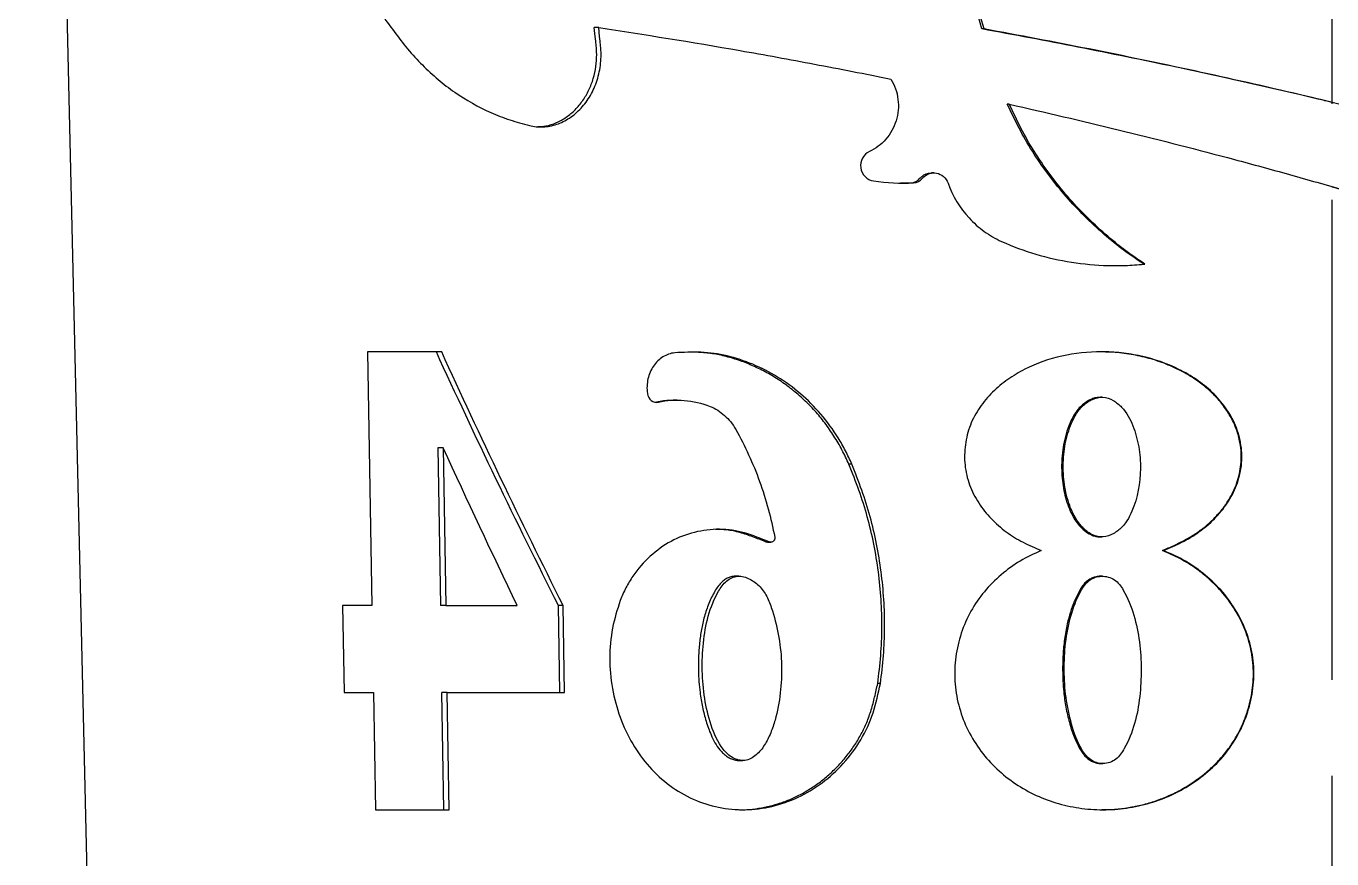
# Model space of a CAD drawing. Header units: millimetres. Extents: x 8 to 586, y 8 to 412.
# Drawn here: x 210.56 to 245.08, y 207.73 to 229.76 of the extents above; entities that cross this region are included whole.
import ezdxf

# ---------------------------------------------------------------- set-up
doc = ezdxf.new("R2010")
doc.units = ezdxf.units.MM
doc.linetypes.add('CENTERX2', pattern=[20.32, 12.7, -2.54, 2.54, -2.54])
doc.layers.add('CENTERLINE', color=4, linetype='CENTERX2')
doc.layers.add('OUTLINE', color=7, linetype='Continuous', lineweight=25)

msp = doc.modelspace()

# ---------------------------------------------------------------- linework, layer by layer
at = {"layer": 'CENTERLINE'}
msp.add_line((245.08011, 387.72801), (245.08011, 146.85692), dxfattribs=at)
at = {"layer": 'OUTLINE'}
for p, q in [((210.55645, 276.61214), (212.95511, 173.1298)), ((225.69557, 229.72058), (225.57959, 229.72058)), ((235.88315, 229.68714), (235.82813, 229.68714)), ((236.55019, 227.69359), (236.49908, 227.69359)), ((233.67908, 225.61383), (233.95559, 225.61538)), ((240.13586, 223.46221), (240.10615, 223.46221)), ((221.54506, 221.14438), (219.58018, 221.14438)), ((219.58018, 221.14438), (219.69959, 214.42978)), ((238.99932, 219.94321), (238.96237, 219.94321)), ((227.77143, 219.86851), (227.66367, 219.86851)), ((221.44509, 218.60425), (221.51361, 214.42978)), ((221.58675, 218.60425), (221.44509, 218.60425)), ((221.58675, 218.60425), (221.65526, 214.42978)), ((232.38961, 218.16766), (232.31306, 218.16766)), ((238.95705, 216.24684), (238.99415, 216.24684)), ((230.19863, 216.11562), (230.10875, 216.11562)), ((230.15798, 216.10448), (230.25007, 216.10448)), ((240.62835, 215.88743), (240.60146, 215.88743)), ((229.40387, 215.21023), (229.30814, 215.21023)), ((239.01232, 215.20686), (238.97527, 215.20686)), ((219.69959, 214.42978), (218.92032, 214.42978)), ((218.92032, 214.42978), (218.96248, 212.12977)), ((221.65526, 214.42978), (221.51361, 214.42978)), ((221.65526, 214.42978), (223.54357, 214.42978)), ((224.6671, 212.12977), (224.63435, 214.42978)), ((224.75725, 214.42978), (224.63435, 214.42978)), ((224.79, 212.12977), (224.75725, 214.42978)), ((233.1453, 212.37114), (233.07303, 212.37114)), ((218.96248, 212.12977), (219.74049, 212.12977)), ((219.74049, 212.12977), (219.79561, 209.02979)), ((221.60224, 209.02979), (221.55136, 212.12977)), ((221.69301, 212.12977), (221.55136, 212.12977)), ((221.74389, 209.02979), (221.69301, 212.12977)), ((221.69301, 212.12977), (224.79, 212.12977)), ((229.40823, 210.33311), (229.50362, 210.33311)), ((238.99057, 210.25069), (239.02764, 210.25069)), ((219.79561, 209.02979), (221.74389, 209.02979))]:
    msp.add_line(p, q, dxfattribs=at)
at = {"layer": 'OUTLINE', "flags": 128}
for points in [[(225.62978, 229.24312), (225.61722, 229.36256), (225.60467, 229.482), (225.57959, 229.72058)], [(225.74549, 229.24312), (225.733, 229.36256), (225.72051, 229.48201), (225.69557, 229.72058)]]:
    msp.add_lwpolyline(points, dxfattribs=at)
at = {"layer": 'OUTLINE'}
for points in [[(235.82813, 229.68713), (234.85605, 233.05921), (233.88962, 236.43028), (232.93274, 239.80049)], [(235.88315, 229.68713), (234.91673, 233.0592), (233.95588, 236.43028), (233.00448, 239.80049)], [(232.96148, 225.66574), (233.3107, 225.61412), (233.66595, 225.59736), (234.02194, 225.61539)], [(233.95559, 225.61539), (234.04517, 225.6202), (234.13088, 225.66302), (234.19006, 225.73416)], [(234.02194, 225.61539), (234.1111, 225.62021), (234.1963, 225.66317), (234.255, 225.73416)], [(224.63435, 214.42978), (223.50518, 216.66957), (222.42539, 218.90752), (221.4034, 221.14438)], [(224.75725, 214.42978), (223.63467, 216.66956), (222.56115, 218.90751), (221.54506, 221.14438)], [(223.54356, 214.42978), (222.87044, 215.82186), (222.2175, 217.2133), (221.58675, 218.60425)]]:
    msp.add_open_spline(points, degree=3, dxfattribs=at)
for points, knots in [([(215.0281, 235.40859), (215.12437, 235.32593), (215.22237, 235.24319), (215.42053, 235.0711), (215.52074, 234.98208), (215.82488, 234.70757), (216.03238, 234.51499), (216.66736, 233.90645), (217.1081, 233.45894), (218.00367, 232.49008), (218.46108, 231.96606), (219.14684, 231.12625), (219.37571, 230.83829), (219.83125, 230.243), (220.0561, 229.93238), (220.284, 229.62066)], [0, 0, 0, 0, 0.0625, 0.0625, 0.125, 0.125, 0.25, 0.25, 0.5, 0.5, 0.75, 0.75, 0.875, 0.875, 1, 1, 1, 1]), ([(220.284, 229.62066), (220.40088, 229.46145), (220.51951, 229.30387), (220.76889, 229.00772), (220.89857, 228.86707), (221.30154, 228.46442), (221.58761, 228.22333), (222.19206, 227.80367), (222.51013, 227.62152), (223.00463, 227.40108), (223.17308, 227.33768), (223.51646, 227.22656), (223.69114, 227.17768), (223.86734, 227.1288)], [0, 0, 0, 0, 0.125, 0.125, 0.25, 0.25, 0.5, 0.5, 0.75, 0.75, 0.875, 0.875, 1, 1, 1, 1]), ([(225.69557, 229.72059), (226.89354, 229.54117), (228.14001, 229.34136), (230.07976, 229.00099), (230.73599, 228.88141), (232.06739, 228.63005), (232.74081, 228.49657), (233.42265, 228.3602)], [0, 0, 0, 0, 0.5, 0.5, 0.75, 0.75, 1, 1, 1, 1]), ([(245.07984, 227.74285), (244.95828, 227.7724), (244.42229, 227.90271), (243.46962, 228.12308), (242.20872, 228.40739), (240.93354, 228.68293), (239.64582, 228.95034), (238.36358, 229.20667), (237.08883, 229.45313), (236.2482, 229.60917), (235.82813, 229.68714)], [0, 0, 0, 0, 0.03922968, 0.17298183, 0.3065962, 0.44517141, 0.58390468, 0.72269158, 0.86142514, 1, 1, 1, 1]), ([(273.50227, 214.76094), (273.07034, 215.21578), (272.6091, 215.6626), (271.62582, 216.5355), (271.10411, 216.96274), (269.99953, 217.80109), (269.41478, 218.2134), (268.19153, 219.01783), (267.55499, 219.40885), (265.5719, 220.55238), (264.1522, 221.27535), (261.8744, 222.31383), (261.09033, 222.65228), (259.87579, 223.14963), (259.46437, 223.31373), (258.63642, 223.63564), (258.21895, 223.79384), (256.11436, 224.57189), (254.37602, 225.15329), (251.68877, 225.97614), (250.77967, 226.24216), (248.93435, 226.75908), (247.99386, 227.011), (245.18459, 227.73212), (243.31593, 228.17086), (240.52153, 228.77709), (239.5915, 228.97048), (237.73472, 229.34079), (236.80759, 229.51601), (235.88315, 229.68713)], [0, 0, 0, 0, 0.0625, 0.0625, 0.125, 0.125, 0.1875, 0.1875, 0.25, 0.25, 0.375, 0.375, 0.4375, 0.4375, 0.46875, 0.46875, 0.5, 0.5, 0.625, 0.625, 0.6875, 0.6875, 0.75, 0.75, 0.875, 0.875, 0.9375, 0.9375, 1, 1, 1, 1]), ([(223.86734, 227.1288), (223.98627, 227.10084), (224.10577, 227.09004), (224.34593, 227.10155), (224.46789, 227.12454), (224.70209, 227.203), (224.81533, 227.2581), (225.0334, 227.40158), (225.13527, 227.48824), (225.32054, 227.68806), (225.40549, 227.80352), (225.54893, 228.05309), (225.60819, 228.18729), (225.69992, 228.47561), (225.73078, 228.62539), (225.76161, 228.93051), (225.76152, 229.08787), (225.74549, 229.24312)], [0, 0, 0, 0, 0.125, 0.125, 0.25, 0.25, 0.375, 0.375, 0.5, 0.5, 0.625, 0.625, 0.75, 0.75, 0.875, 0.875, 1, 1, 1, 1]), ([(224.09054, 227.10122), (224.16098, 227.10494), (224.32559, 227.11364), (224.57922, 227.19943), (224.84061, 227.34249), (225.07738, 227.54244), (225.28003, 227.78564), (225.44192, 228.06702), (225.55865, 228.37025), (225.62674, 228.68962), (225.64913, 228.98262), (225.63544, 229.16686), (225.62978, 229.24312)], [0, 0, 0, 0, 0.08280028, 0.19350987, 0.30420456, 0.41315542, 0.52207834, 0.6266117, 0.73111763, 0.83048004, 0.92984315, 1, 1, 1, 1]), ([(233.42265, 228.3602), (233.47194, 228.27855), (233.51215, 228.19279), (233.57463, 228.01318), (233.5969, 227.91825), (233.63261, 227.63382), (233.61567, 227.43773), (233.53233, 227.16615), (233.49443, 227.07766), (233.40283, 226.91399), (233.34912, 226.83807), (233.16458, 226.62793), (233.01628, 226.51808), (232.85134, 226.44241)], [0, 0, 0, 0, 0.125, 0.125, 0.25, 0.25, 0.5, 0.5, 0.625, 0.625, 0.75, 0.75, 1, 1, 1, 1]), ([(240.10615, 223.46221), (239.91158, 223.59468), (239.71752, 223.72746), (239.34338, 224.0105), (239.1623, 224.15948), (238.63444, 224.62554), (238.30273, 224.96066), (237.69362, 225.67462), (237.41196, 226.05425), (237.03646, 226.64892), (236.92029, 226.85259), (236.70311, 227.26913), (236.60106, 227.48137), (236.49908, 227.69359)], [0, 0, 0, 0, 0.125, 0.125, 0.25, 0.25, 0.5, 0.5, 0.75, 0.75, 0.875, 0.875, 1, 1, 1, 1]), ([(240.13586, 223.46221), (239.94215, 223.59489), (239.74896, 223.72787), (239.37662, 224.01131), (239.19646, 224.16047), (238.67138, 224.62701), (238.34159, 224.96235), (237.73628, 225.67644), (237.4565, 226.05597), (237.08364, 226.65021), (236.96832, 226.85369), (236.75273, 227.26974), (236.65143, 227.48167), (236.55019, 227.69359)], [0, 0, 0, 0, 0.125, 0.125, 0.25, 0.25, 0.5, 0.5, 0.75, 0.75, 0.875, 0.875, 1, 1, 1, 1]), ([(236.55019, 227.69359), (237.50564, 227.47839), (238.46512, 227.25544), (240.38962, 226.78519), (241.35493, 226.53914), (242.80702, 226.15224), (243.29174, 226.02029), (244.26247, 225.75012), (244.7488, 225.6118), (246.19744, 225.19055), (247.15345, 224.90022), (249.99233, 223.99835), (251.84625, 223.35627), (254.11237, 222.49065), (254.56301, 222.31434), (255.459, 221.95499), (255.9039, 221.7721), (257.21867, 221.2178), (258.07261, 220.83922), (260.5682, 219.67326), (262.14385, 218.85562), (264.37463, 217.55389), (265.09862, 217.10553), (266.48235, 216.19286), (267.14345, 215.72798), (269.03744, 214.3042), (270.18149, 213.31656), (271.72464, 211.76229), (272.21094, 211.23108), (272.8939, 210.41715), (273.1136, 210.14347), (273.53721, 209.59075), (273.74075, 209.3106), (273.93722, 209.02979)], [0, 0, 0, 0, 0.0625, 0.0625, 0.125, 0.125, 0.15625, 0.15625, 0.1875, 0.1875, 0.25, 0.25, 0.375, 0.375, 0.40625, 0.40625, 0.4375, 0.4375, 0.5, 0.5, 0.625, 0.625, 0.6875, 0.6875, 0.75, 0.75, 0.875, 0.875, 0.9375, 0.9375, 0.96875, 0.96875, 1, 1, 1, 1]), ([(232.85134, 226.44241), (232.77452, 226.40714), (232.70965, 226.34705), (232.62658, 226.19301), (232.61017, 226.10075), (232.63597, 225.92392), (232.67772, 225.84087), (232.79947, 225.71783), (232.87833, 225.67868), (232.96148, 225.66574)], [0, 0, 0, 0, 0.25, 0.25, 0.5, 0.5, 0.75, 0.75, 1, 1, 1, 1]), ([(234.19006, 225.73416), (234.2226, 225.76602), (234.28763, 225.82969), (234.39846, 225.8751), (234.46872, 225.87278), (234.49433, 225.87194)], [0, 0, 0, 0, 0.38881781, 0.77712439, 1, 1, 1, 1]), ([(234.255, 225.73416), (234.34499, 225.84446), (234.48945, 225.8963), (234.76254, 225.84735), (234.88353, 225.7465), (234.93246, 225.60918)], [0, 0, 0, 0, 0.5, 0.5, 1, 1, 1, 1]), ([(234.55883, 225.87796), (234.55307, 225.87791), (234.54085, 225.8778), (234.50997, 225.8779), (234.49364, 225.87796)], [0, 0, 0, 0, 0.470991524, 1, 1, 1, 1]), ([(234.93246, 225.60918), (235.05322, 225.26335), (235.24563, 224.94839), (235.60768, 224.55553), (235.74229, 224.43592), (236.03193, 224.2268), (236.18571, 224.13777), (236.34865, 224.06447)], [0, 0, 0, 0, 0.5, 0.5, 0.75, 0.75, 1, 1, 1, 1]), ([(245.07955, 225.51338), (245.28714, 225.45413), (245.96451, 225.26078), (247.10574, 224.91663), (248.49971, 224.48165), (249.89489, 224.02587), (251.28896, 223.54972), (252.67916, 223.05237), (254.04946, 222.53851), (255.38785, 222.01187), (256.69266, 221.47262), (257.96291, 220.9212), (259.20516, 220.35405), (260.42747, 219.76631), (261.62713, 219.1573), (262.80186, 218.5266), (263.93955, 217.87959), (265.05129, 217.20866), (266.13384, 216.51283), (267.18461, 215.79139), (268.18952, 215.05263), (269.15499, 214.29056), (270.07844, 213.50443), (270.95822, 212.69381), (271.78578, 211.86526), (272.49822, 211.08805), (273.10662, 210.36519), (273.56099, 209.79088), (273.82013, 209.4317), (273.91752, 209.2967)], [0, 0, 0, 0, 0.01664632, 0.05431516, 0.09198479, 0.12962173, 0.16833996, 0.20709224, 0.24584549, 0.28456485, 0.32250105, 0.36046745, 0.39843468, 0.43637208, 0.47528775, 0.51423385, 0.55318106, 0.59209811, 0.63239915, 0.67273131, 0.71306492, 0.75336753, 0.79466808, 0.83599953, 0.87733221, 0.91863477, 0.94989893, 0.9811694, 1, 1, 1, 1]), ([(236.34865, 224.06447), (236.9362, 223.80101), (237.55781, 223.61698), (238.8385, 223.41453), (239.48475, 223.39697), (240.13586, 223.46221)], [0, 0, 0, 0, 0.5, 0.5, 1, 1, 1, 1]), ([(239.33566, 223.42752), (239.42906, 223.42687), (239.68589, 223.4251), (239.94272, 223.44778), (240.10615, 223.46221)], [0, 0, 0, 0, 0.36365116, 1, 1, 1, 1]), ([(227.70543, 221.11888), (227.59512, 221.10605), (227.48967, 221.06896), (227.29707, 220.94924), (227.21164, 220.86702), (227.07603, 220.66878), (227.02564, 220.55171), (226.9704, 220.30454), (226.9649, 220.17249), (226.98277, 220.04362)], [0, 0, 0, 0, 0.25, 0.25, 0.5, 0.5, 0.75, 0.75, 1, 1, 1, 1]), ([(232.38961, 218.16767), (232.33603, 218.28947), (232.28156, 218.41057), (232.16131, 218.64426), (232.09675, 218.75775), (231.89094, 219.089), (231.73769, 219.29759), (231.40075, 219.69113), (231.21885, 219.87332), (230.83679, 220.20104), (230.63554, 220.34789), (230.2136, 220.6082), (229.99278, 220.72054), (229.54771, 220.90597), (229.32181, 220.98101), (228.8624, 221.09101), (228.62748, 221.12372), (228.16408, 221.14112), (227.93393, 221.12996), (227.70543, 221.11888)], [0, 0, 0, 0, 0.0625, 0.0625, 0.125, 0.125, 0.25, 0.25, 0.375, 0.375, 0.5, 0.5, 0.625, 0.625, 0.75, 0.75, 0.875, 0.875, 1, 1, 1, 1]), ([(232.31306, 218.16766), (232.25298, 218.29617), (232.13259, 218.55361), (231.91785, 218.91927), (231.67893, 219.26588), (231.41349, 219.58781), (231.12368, 219.88249), (230.81346, 220.15024), (230.48593, 220.3889), (230.14502, 220.59556), (229.79371, 220.7702), (229.43471, 220.91383), (229.06924, 221.02456), (228.70097, 221.10062), (228.38345, 221.13283), (228.19118, 221.13193), (228.12086, 221.13159)], [0, 0, 0, 0, 0.07383052, 0.1479141, 0.22194759, 0.2957071, 0.36960626, 0.44377573, 0.51795142, 0.59185935, 0.66506953, 0.73852365, 0.81194805, 0.88511796, 0.9579856, 1, 1, 1, 1]), ([(240.62835, 215.88743), (240.79153, 215.9565), (240.95486, 216.02558), (241.27068, 216.18338), (241.42227, 216.27369), (241.71023, 216.48148), (241.84804, 216.59922), (242.09898, 216.85343), (242.21295, 216.99058), (242.41252, 217.28955), (242.49714, 217.44963), (242.62433, 217.78348), (242.66787, 217.96138), (242.70754, 218.31708), (242.70463, 218.49588), (242.651, 218.85483), (242.60183, 219.02718), (242.46308, 219.35899), (242.37268, 219.51739), (242.16526, 219.81032), (242.04545, 219.94744), (241.78718, 220.19625), (241.64841, 220.30798), (241.35444, 220.50974), (241.19793, 220.60016), (240.71765, 220.83802), (240.38295, 220.95205), (239.86332, 221.06783), (239.68683, 221.09689), (239.3359, 221.13506), (239.16048, 221.14442), (238.63435, 221.14478), (238.27996, 221.10667), (237.60136, 220.95365), (237.27444, 220.84073), (236.80635, 220.60318), (236.65475, 220.51288), (236.37007, 220.31167), (236.23587, 220.2002), (235.9857, 219.95253), (235.87071, 219.81666), (235.67235, 219.52568), (235.58667, 219.36749), (235.45691, 219.0351), (235.41326, 218.86315), (235.36591, 218.50835), (235.36289, 218.32544), (235.39964, 217.96958), (235.4408, 217.79164), (235.56436, 217.45485), (235.64571, 217.29619), (235.84129, 216.9951), (235.95269, 216.85765), (236.19644, 216.60394), (236.32954, 216.48674), (236.61326, 216.27606), (236.76256, 216.18487), (237.07368, 216.02594), (237.23475, 215.95671), (237.39609, 215.88743)], [0, 0, 0, 0, 0.03125, 0.03125, 0.0625, 0.0625, 0.09375, 0.09375, 0.125, 0.125, 0.15625, 0.15625, 0.1875, 0.1875, 0.21875, 0.21875, 0.25, 0.25, 0.28125, 0.28125, 0.3125, 0.3125, 0.34375, 0.34375, 0.375, 0.375, 0.4375, 0.4375, 0.46875, 0.46875, 0.5, 0.5, 0.5625, 0.5625, 0.625, 0.625, 0.65625, 0.65625, 0.6875, 0.6875, 0.71875, 0.71875, 0.75, 0.75, 0.78125, 0.78125, 0.8125, 0.8125, 0.84375, 0.84375, 0.875, 0.875, 0.90625, 0.90625, 0.9375, 0.9375, 0.96875, 0.96875, 1, 1, 1, 1]), ([(240.60146, 215.88743), (240.70448, 215.9317), (240.91082, 216.02036), (241.21253, 216.17128), (241.50228, 216.34401), (241.76148, 216.53938), (241.98797, 216.75365), (242.18511, 216.97883), (242.34767, 217.2105), (242.4756, 217.4441), (242.57159, 217.67478), (242.64107, 217.91529), (242.68053, 218.163), (242.69051, 218.41403), (242.66752, 218.69697), (242.59567, 219.00568), (242.46218, 219.33446), (242.27656, 219.64322), (242.04873, 219.92748), (241.78769, 220.18034), (241.50099, 220.40148), (241.15869, 220.6133), (240.75848, 220.80385), (240.30226, 220.96249), (239.83, 221.07225), (239.37576, 221.13555), (239.07909, 221.1394), (238.94495, 221.14115)], [0, 0, 0, 0, 0.03931353, 0.07873757, 0.11801536, 0.15712756, 0.19184704, 0.22664001, 0.26132181, 0.29024053, 0.31923659, 0.34812805, 0.37715151, 0.40628069, 0.43529701, 0.47561968, 0.51595669, 0.55818354, 0.60043954, 0.6423459, 0.68440545, 0.72636457, 0.78255273, 0.83894091, 0.89518651, 0.95260633, 1, 1, 1, 1]), ([(226.98277, 220.04362), (226.99416, 219.96741), (227.03296, 219.8985), (227.14078, 219.81424), (227.20874, 219.79899), (227.27264, 219.81285)], [0, 0, 0, 0, 0.5, 0.5, 1, 1, 1, 1]), ([(238.96282, 219.94153), (238.93332, 219.94061), (238.86392, 219.93846), (238.75819, 219.90764), (238.63738, 219.85356), (238.51575, 219.77289), (238.38813, 219.65398), (238.27453, 219.49995), (238.16643, 219.29208), (238.07176, 219.04708), (237.99686, 218.76666), (237.94611, 218.46307), (237.93871, 218.25263), (237.93472, 218.13904)], [0, 0, 0, 0, 0.03935339, 0.09258875, 0.14591924, 0.21609406, 0.28631914, 0.37731308, 0.46856478, 0.59575544, 0.72338079, 0.85069021, 1, 1, 1, 1]), ([(237.97756, 218.13904), (237.97625, 217.9459), (237.9912, 217.75346), (238.05553, 217.37305), (238.10396, 217.18782), (238.2437, 216.83044), (238.33836, 216.65823), (238.53524, 216.4481), (238.60752, 216.38674), (238.77153, 216.28932), (238.86422, 216.25396), (239.05477, 216.24173), (239.15028, 216.26414), (239.32474, 216.33953), (239.40621, 216.39307), (239.54841, 216.51965), (239.61064, 216.59496), (239.7144, 216.75556), (239.75697, 216.84131), (239.94642, 217.28371), (240.01675, 217.67235), (240.02046, 218.24855), (240.00549, 218.43956), (239.93966, 218.81926), (239.88916, 219.00657), (239.74877, 219.36527), (239.65546, 219.53668), (239.45574, 219.74721), (239.38204, 219.80821), (239.21465, 219.90443), (239.12183, 219.93765), (238.9329, 219.94746), (238.83758, 219.92456), (238.66389, 219.84843), (238.58347, 219.7949), (238.44236, 219.66822), (238.38077, 219.59305), (238.27824, 219.43301), (238.23586, 219.34686), (238.12362, 219.08183), (238.06914, 218.89959), (237.99663, 218.52515), (237.97887, 218.33218), (237.97756, 218.13904)], [0, 0, 0, 0, 0.0625, 0.0625, 0.125, 0.125, 0.1875, 0.1875, 0.21875, 0.21875, 0.25, 0.25, 0.28125, 0.28125, 0.3125, 0.3125, 0.34375, 0.34375, 0.375, 0.375, 0.5, 0.5, 0.5625, 0.5625, 0.625, 0.625, 0.6875, 0.6875, 0.71875, 0.71875, 0.75, 0.75, 0.78125, 0.78125, 0.8125, 0.8125, 0.84375, 0.84375, 0.875, 0.875, 0.9375, 0.9375, 1, 1, 1, 1]), ([(227.18205, 219.81517), (227.30185, 219.83962), (227.46101, 219.8721), (227.62425, 219.86364), (227.66463, 219.86155)], [0, 0, 0, 0, 0.75267162, 1, 1, 1, 1]), ([(227.27264, 219.81285), (227.49652, 219.86392), (227.72734, 219.87991), (228.18997, 219.84121), (228.41919, 219.78705), (228.64257, 219.69838)], [0, 0, 0, 0, 0.5, 0.5, 1, 1, 1, 1]), ([(228.64257, 219.69838), (228.78017, 219.64345), (228.90986, 219.56285), (229.14122, 219.35607), (229.23988, 219.23337), (229.31947, 219.09188)], [0, 0, 0, 0, 0.5, 0.5, 1, 1, 1, 1]), ([(229.31947, 219.09188), (229.56386, 218.65532), (229.77488, 218.19511), (230.12154, 217.23849), (230.25589, 216.74642), (230.3498, 216.24158)], [0, 0, 0, 0, 0.5, 0.5, 1, 1, 1, 1]), ([(233.07303, 212.37114), (233.10217, 212.61626), (233.13137, 212.86137), (233.17258, 213.35283), (233.18321, 213.59928), (233.18642, 214.34068), (233.1553, 214.83699), (233.02576, 215.81705), (232.92766, 216.30453), (232.73326, 217.01585), (232.65904, 217.24968), (232.49328, 217.71124), (232.40311, 217.93945), (232.31306, 218.16767)], [0, 0, 0, 0, 0.125, 0.125, 0.25, 0.25, 0.5, 0.5, 0.75, 0.75, 0.875, 0.875, 1, 1, 1, 1]), ([(233.1453, 212.37114), (233.17426, 212.61621), (233.20326, 212.86127), (233.2442, 213.35262), (233.25475, 213.59899), (233.25793, 214.34013), (233.22701, 214.83633), (233.0983, 215.81616), (233.00082, 216.30362), (232.80754, 217.0152), (232.73374, 217.24914), (232.56887, 217.71096), (232.47917, 217.93931), (232.38961, 218.16767)], [0, 0, 0, 0, 0.125, 0.125, 0.25, 0.25, 0.5, 0.5, 0.75, 0.75, 0.875, 0.875, 1, 1, 1, 1]), ([(237.93472, 218.13904), (237.93614, 218.04952), (237.93899, 217.87049), (237.97032, 217.60755), (238.02004, 217.35179), (238.09126, 217.1056), (238.17944, 216.88718), (238.28273, 216.69938), (238.39932, 216.54382), (238.53886, 216.40855), (238.67474, 216.3186), (238.79402, 216.2704), (238.8792, 216.2488), (238.9342, 216.24883), (238.95712, 216.24884)], [0, 0, 0, 0, 0.11424761, 0.22849357, 0.33747404, 0.44661976, 0.5553833, 0.63796008, 0.72044181, 0.80392254, 0.88713909, 0.92875511, 0.97030908, 1, 1, 1, 1]), ([(230.19863, 216.11563), (229.98418, 216.20342), (229.77091, 216.29109), (229.33783, 216.41595), (229.11721, 216.44847), (228.6676, 216.45), (228.44556, 216.42129), (228.01661, 216.3146), (227.80544, 216.23458), (227.41159, 216.0224), (227.22858, 215.8915), (226.88857, 215.58178), (226.7327, 215.40467), (226.532, 215.11287), (226.47023, 215.0107), (226.35866, 214.79469), (226.30914, 214.67967), (226.18065, 214.32725), (226.11848, 214.08132), (226.05634, 213.83543)], [0, 0, 0, 0, 0.125, 0.125, 0.25, 0.25, 0.375, 0.375, 0.5, 0.5, 0.625, 0.625, 0.75, 0.75, 0.8125, 0.8125, 0.875, 0.875, 1, 1, 1, 1]), ([(230.10875, 216.11562), (229.99658, 216.16139), (229.77236, 216.25286), (229.42864, 216.37017), (229.09743, 216.43953), (228.88197, 216.44318), (228.78676, 216.44479)], [0, 0, 0, 0, 0.25987289, 0.51947148, 0.78766048, 1, 1, 1, 1]), ([(230.3498, 216.24158), (230.352, 216.22874), (230.35231, 216.21534), (230.35062, 216.20246), (230.34892, 216.18956), (230.34516, 216.17684), (230.33965, 216.1654), (230.33426, 216.15421), (230.32705, 216.14394), (230.31865, 216.13539), (230.31019, 216.12677), (230.30032, 216.11963), (230.28982, 216.1145), (230.27888, 216.10916), (230.26697, 216.10588), (230.25505, 216.10481), (230.2429, 216.10373), (230.23043, 216.10491), (230.21856, 216.10813), (230.21175, 216.10998), (230.20506, 216.1125), (230.19863, 216.11563)], [0, 0, 0, 0, 0.000039136186, 0.000039136186, 0.000039136186, 0.000078336683, 0.000078336683, 0.000078336683, 0.000116633443, 0.000116633443, 0.000116633443, 0.000155202447, 0.000155202447, 0.000155202447, 0.000195364883, 0.000195364883, 0.000195364883, 0.000236253533, 0.000236253533, 0.000236253533, 0.000259481769, 0.000259481769, 0.000259481769, 0.000259481769]), ([(230.16, 216.1054), (230.14966, 216.10545), (230.13201, 216.10553), (230.11556, 216.11267), (230.10875, 216.11562)], [0, 0, 0, 0, 0.58555984, 1, 1, 1, 1]), ([(237.39609, 215.88743), (237.20618, 215.80028), (237.01679, 215.71306), (236.66052, 215.50396), (236.49366, 215.38201), (236.17765, 215.11068), (236.02739, 214.95998), (235.75973, 214.63732), (235.64105, 214.46455), (235.43518, 214.09491), (235.34861, 213.89769), (235.21486, 213.49578), (235.16642, 213.28902), (235.10915, 212.86298), (235.10092, 212.64687), (235.12639, 212.22121), (235.16011, 212.00867), (235.26713, 211.59088), (235.33936, 211.39031), (235.52053, 211.00543), (235.63081, 210.81973), (235.87849, 210.47524), (236.01634, 210.31557), (236.3178, 210.01907), (236.48162, 209.88296), (236.82449, 209.64197), (237.00467, 209.53568), (237.38316, 209.35223), (237.58086, 209.27569), (237.98107, 209.15376), (238.18509, 209.10762), (238.6012, 209.0457), (238.81373, 209.0302), (239.23405, 209.0294), (239.44346, 209.04374), (239.86065, 209.10332), (240.07012, 209.14915), (240.6807, 209.33022), (241.0643, 209.50729), (241.77825, 209.98701), (242.08977, 210.27542), (242.47308, 210.79217), (242.58539, 210.97854), (242.77077, 211.36275), (242.84548, 211.56262), (242.95772, 211.97838), (242.99459, 212.19248), (243.02514, 212.61845), (243.01957, 212.83242), (242.9618, 213.26254), (242.91039, 213.47129), (242.7685, 213.87543), (242.67682, 214.07303), (242.45958, 214.44523), (242.33477, 214.6195), (242.05468, 214.94575), (241.89882, 215.09782), (241.57027, 215.37265), (241.39659, 215.49715), (241.02373, 215.71114), (240.82535, 215.79956), (240.62835, 215.88743)], [0, 0, 0, 0, 0.03125, 0.03125, 0.0625, 0.0625, 0.09375, 0.09375, 0.125, 0.125, 0.15625, 0.15625, 0.1875, 0.1875, 0.21875, 0.21875, 0.25, 0.25, 0.28125, 0.28125, 0.3125, 0.3125, 0.34375, 0.34375, 0.375, 0.375, 0.40625, 0.40625, 0.4375, 0.4375, 0.46875, 0.46875, 0.5, 0.5, 0.53125, 0.53125, 0.5625, 0.5625, 0.625, 0.625, 0.6875, 0.6875, 0.71875, 0.71875, 0.75, 0.75, 0.78125, 0.78125, 0.8125, 0.8125, 0.84375, 0.84375, 0.875, 0.875, 0.90625, 0.90625, 0.9375, 0.9375, 0.96875, 0.96875, 1, 1, 1, 1]), ([(238.99579, 209.03197), (239.09312, 209.0329), (239.31395, 209.03503), (239.65734, 209.07443), (240.0226, 209.14474), (240.38105, 209.24672), (240.73389, 209.37977), (241.07755, 209.54615), (241.39944, 209.74068), (241.69451, 209.95754), (241.9648, 210.19663), (242.21388, 210.46452), (242.42433, 210.74444), (242.59456, 211.02669), (242.73169, 211.30779), (242.84373, 211.60374), (242.92577, 211.90118), (242.97911, 212.1933), (243.00627, 212.48067), (243.00714, 212.77255), (242.98118, 213.0568), (242.93058, 213.32779), (242.85907, 213.58664), (242.7656, 213.84113), (242.65153, 214.08751), (242.51914, 214.32201), (242.3695, 214.54578), (242.20188, 214.75904), (242.01246, 214.96635), (241.80291, 215.16431), (241.57211, 215.35295), (241.32589, 215.52498), (241.00353, 215.70999), (240.75649, 215.81901), (240.60146, 215.88743)], [0, 0, 0, 0, 0.028761467, 0.065255293, 0.101748417, 0.138192756, 0.174635716, 0.212249219, 0.249862663, 0.284473723, 0.319078881, 0.355014352, 0.39094173, 0.420901337, 0.450862679, 0.481855286, 0.512847246, 0.540484495, 0.5681176, 0.596672619, 0.625224361, 0.65096321, 0.676705228, 0.703191608, 0.729677084, 0.75553647, 0.781396295, 0.807869999, 0.834345399, 0.863021841, 0.891700419, 0.921093639, 0.950483255, 1, 1, 1, 1]), ([(229.30921, 215.20796), (229.28512, 215.20757), (229.22838, 215.20663), (229.13906, 215.17903), (229.04531, 215.13045), (228.9465, 215.05398), (228.85217, 214.94677), (228.72997, 214.75737), (228.60107, 214.49029), (228.48631, 214.14667), (228.4076, 213.79536), (228.35814, 213.43917), (228.33071, 213.07573), (228.33197, 212.83012), (228.33261, 212.70731)], [0, 0, 0, 0, 0.027548824, 0.064876127, 0.10555548, 0.146269042, 0.20263814, 0.259187956, 0.385189889, 0.511354573, 0.63170502, 0.752116492, 0.876055642, 1, 1, 1, 1]), ([(228.43339, 212.70731), (228.43903, 212.46142), (228.45965, 212.21549), (228.53756, 211.73304), (228.59428, 211.49767), (228.74488, 211.03908), (228.83982, 210.81284), (229.06006, 210.53721), (229.14552, 210.45718), (229.34188, 210.35106), (229.45159, 210.32275), (229.66917, 210.3503), (229.77089, 210.40595), (229.94449, 210.5519), (230.01816, 210.64536), (230.14343, 210.84412), (230.19694, 210.95203), (230.28824, 211.1739), (230.32618, 211.28776), (230.42394, 211.63538), (230.46845, 211.87631), (230.52458, 212.36153), (230.53651, 212.6073), (230.52396, 213.09725), (230.49977, 213.34224), (230.41896, 213.82481), (230.36229, 214.06198), (230.25128, 214.41041), (230.21003, 214.52439), (230.10467, 214.74072), (230.04013, 214.84246), (229.88089, 215.0115), (229.78753, 215.07989), (229.58886, 215.18148), (229.47931, 215.21713), (229.26499, 215.20115), (229.16283, 215.15103), (228.99058, 215.00531), (228.92297, 214.91022), (228.74534, 214.60588), (228.65891, 214.38516), (228.52924, 213.92022), (228.4879, 213.68146), (228.43702, 213.19605), (228.42776, 212.9532), (228.43339, 212.70731)], [0, 0, 0, 0, 0.0625, 0.0625, 0.125, 0.125, 0.1875, 0.1875, 0.21875, 0.21875, 0.25, 0.25, 0.28125, 0.28125, 0.3125, 0.3125, 0.34375, 0.34375, 0.375, 0.375, 0.4375, 0.4375, 0.5, 0.5, 0.5625, 0.5625, 0.625, 0.625, 0.65625, 0.65625, 0.6875, 0.6875, 0.71875, 0.71875, 0.75, 0.75, 0.78125, 0.78125, 0.8125, 0.8125, 0.875, 0.875, 0.9375, 0.9375, 1, 1, 1, 1]), ([(238.97528, 215.20345), (238.96685, 215.2046), (238.92451, 215.21036), (238.8479, 215.19427), (238.74933, 215.16641), (238.65688, 215.11876), (238.56671, 215.04941), (238.48671, 214.95467), (238.38363, 214.78949), (238.27067, 214.55769), (238.16202, 214.25668), (238.07254, 213.91745), (238.00622, 213.54168), (237.96622, 213.13125), (237.96297, 212.85631), (237.96135, 212.7189)], [0, 0, 0, 0, 0.00888014, 0.04462194, 0.08036287, 0.11654388, 0.1526998, 0.19863238, 0.2447334, 0.35470559, 0.46511598, 0.57536621, 0.71676501, 0.8584541, 1, 1, 1, 1]), ([(238.00419, 212.71891), (238.00548, 212.47752), (238.01959, 212.23575), (238.08391, 211.75895), (238.13352, 211.5245), (238.26262, 211.06238), (238.3442, 210.83277), (238.52698, 210.52437), (238.59993, 210.42388), (238.79786, 210.28593), (238.91794, 210.24874), (239.15595, 210.2528), (239.2759, 210.29514), (239.41826, 210.40425), (239.45991, 210.44956), (239.53145, 210.54601), (239.56203, 210.59759), (239.70704, 210.86058), (239.79861, 211.08412), (239.93074, 211.54446), (239.97197, 211.78387), (240.02583, 212.26254), (240.03885, 212.50385), (240.03602, 213.22813), (239.98008, 213.71392), (239.77578, 214.40729), (239.68623, 214.63318), (239.5333, 214.89339), (239.50028, 214.94443), (239.42452, 215.03732), (239.38064, 215.07999), (239.23119, 215.17884), (239.11021, 215.21064), (238.87271, 215.20234), (238.75628, 215.16322), (238.56521, 215.01879), (238.49804, 214.91543), (238.32572, 214.6022), (238.24033, 214.37747), (238.04831, 213.68435), (238.00161, 213.20169), (238.00419, 212.71891)], [0, 0, 0, 0, 0.0625, 0.0625, 0.125, 0.125, 0.1875, 0.1875, 0.21875, 0.21875, 0.25, 0.25, 0.28125, 0.28125, 0.296875, 0.296875, 0.3125, 0.3125, 0.375, 0.375, 0.4375, 0.4375, 0.5, 0.5, 0.625, 0.625, 0.6875, 0.6875, 0.703125, 0.703125, 0.71875, 0.71875, 0.75, 0.75, 0.78125, 0.78125, 0.8125, 0.8125, 0.875, 0.875, 1, 1, 1, 1]), ([(226.05634, 213.83543), (226.02167, 213.57111), (225.98856, 213.30669), (225.98643, 212.77412), (226.01213, 212.50295), (226.10608, 211.97733), (226.17372, 211.72303), (226.35166, 211.23177), (226.46395, 210.99272), (226.72347, 210.55333), (226.87096, 210.35066), (227.20227, 209.97919), (227.38446, 209.81299), (227.77109, 209.52798), (227.9786, 209.40671), (228.41309, 209.21288), (228.63662, 209.14142), (229.09633, 209.04784), (229.33495, 209.02606), (229.80763, 209.03466), (230.04296, 209.06425), (230.51139, 209.17459), (230.74412, 209.25596), (231.18676, 209.46378), (231.39934, 209.59068), (231.805, 209.89361), (231.99256, 210.06628), (232.33369, 210.4468), (232.49038, 210.65685), (232.75952, 211.10642), (232.86879, 211.34382), (233.03147, 211.84602), (233.08852, 212.10915), (233.1453, 212.37114)], [0, 0, 0, 0, 0.0625, 0.0625, 0.125, 0.125, 0.1875, 0.1875, 0.25, 0.25, 0.3125, 0.3125, 0.375, 0.375, 0.4375, 0.4375, 0.5, 0.5, 0.5625, 0.5625, 0.625, 0.625, 0.6875, 0.6875, 0.75, 0.75, 0.8125, 0.8125, 0.875, 0.875, 0.9375, 0.9375, 1, 1, 1, 1]), ([(228.33261, 212.70731), (228.33614, 212.61112), (228.3432, 212.41875), (228.37625, 212.09807), (228.43396, 211.74705), (228.52883, 211.37135), (228.6416, 211.05496), (228.76567, 210.80069), (228.87908, 210.63394), (228.99379, 210.51096), (229.09581, 210.43077), (229.20203, 210.37399), (229.30164, 210.34392), (229.3715, 210.33139), (229.40464, 210.33393), (229.40817, 210.3342)], [0, 0, 0, 0, 0.10014282, 0.20027429, 0.33538734, 0.47074238, 0.60557383, 0.68879435, 0.77184954, 0.82309978, 0.87427345, 0.9175494, 0.96079202, 0.99582461, 1, 1, 1, 1]), ([(237.96135, 212.7189), (237.96709, 212.52823), (237.97694, 212.20094), (238.04359, 211.74105), (238.13294, 211.34093), (238.24418, 211.00128), (238.36541, 210.72301), (238.47001, 210.54821), (238.56891, 210.42938), (238.64936, 210.35839), (238.74194, 210.30395), (238.84032, 210.26871), (238.92447, 210.25138), (238.97404, 210.25257), (238.99058, 210.25297)], [0, 0, 0, 0, 0.198164788, 0.340139514, 0.482313156, 0.624070486, 0.711229622, 0.798144038, 0.835388696, 0.872561, 0.910089238, 0.947636942, 0.982535937, 1, 1, 1, 1]), ([(229.41755, 209.03143), (229.43052, 209.03092), (229.5462, 209.02635), (229.76909, 209.04531), (230.08361, 209.09122), (230.39527, 209.16995), (230.6986, 209.27616), (230.99458, 209.41039), (231.28303, 209.57383), (231.55709, 209.76353), (231.81192, 209.97583), (232.04859, 210.21013), (232.26913, 210.46786), (232.46838, 210.74409), (232.64241, 211.03425), (232.78989, 211.3412), (232.90483, 211.66906), (232.99552, 212.01555), (233.04682, 212.25092), (233.07303, 212.37114)], [0, 0, 0, 0, 0.00774714, 0.06907174, 0.13216411, 0.19525694, 0.25678068, 0.31830318, 0.38166166, 0.4450184, 0.50561101, 0.56620704, 0.62860432, 0.69099817, 0.75084397, 0.81066483, 0.87281946, 0.9350376, 1, 1, 1, 1])]:
    msp.add_open_spline(points, degree=3, knots=knots, dxfattribs=at)

doc.saveas('drawing.dxf')
